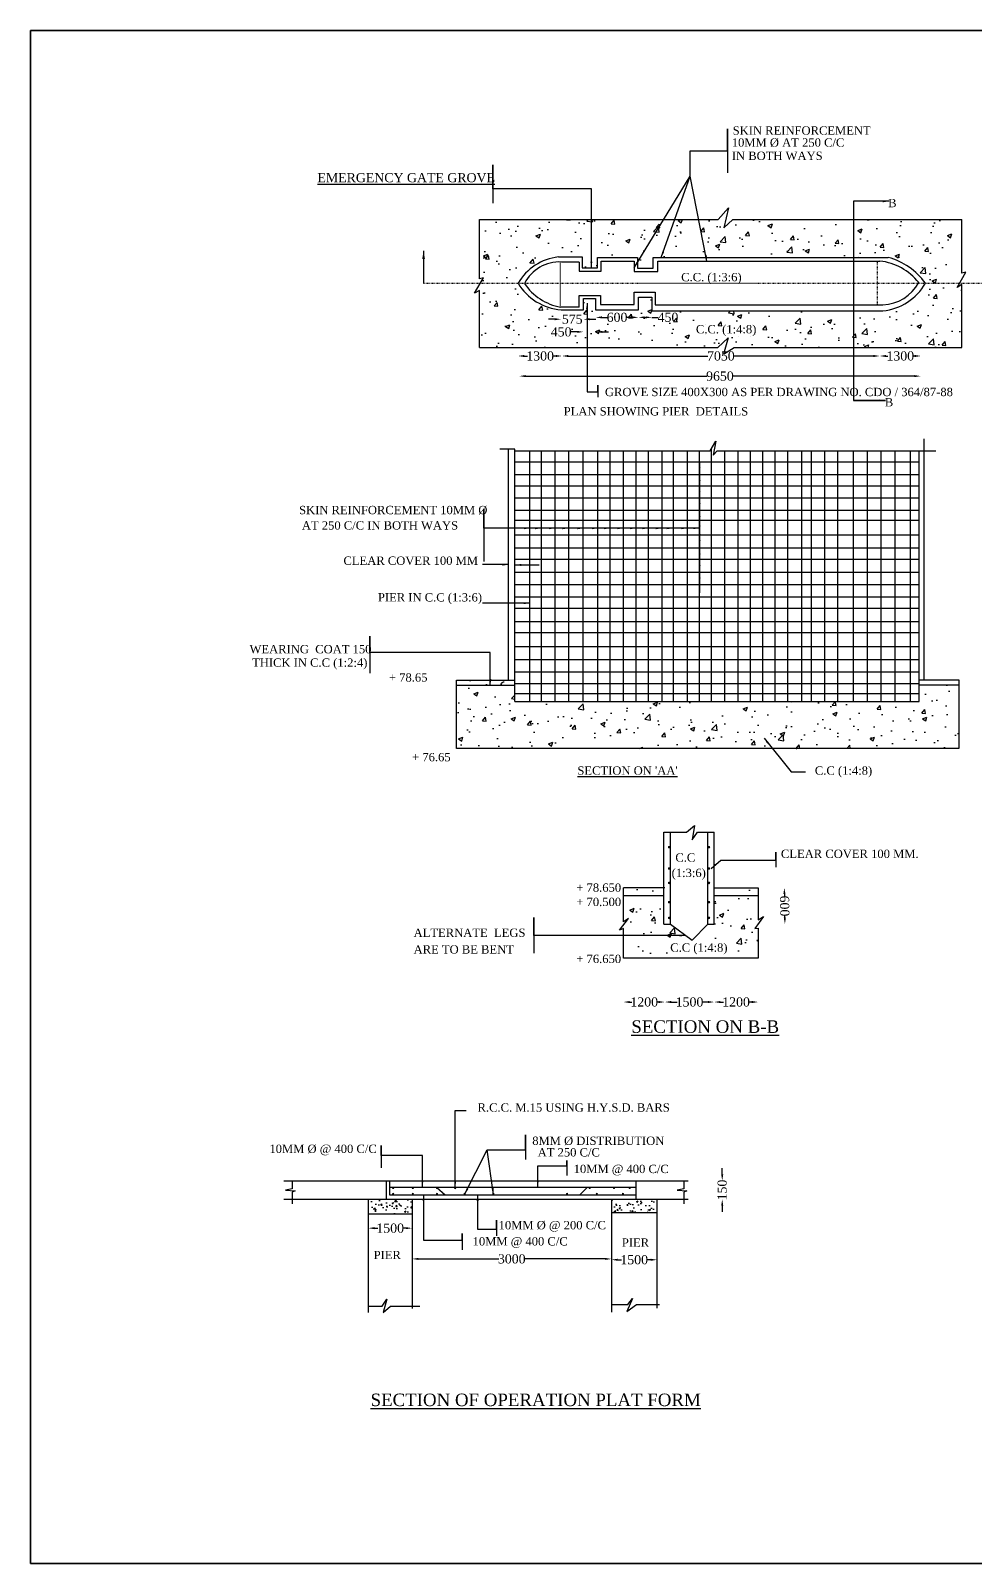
# Model space of a CAD drawing. Header units: millimetres. Extents: x -109570 to 149785, y -246061 to 37544.
# Drawn here: x 3275 to 25964, y 734 to 37544 of the extents above; entities that cross this region are included whole.
import ezdxf

# ---------------------------------------------------------------- set-up
doc = ezdxf.new("R2010")
doc.units = ezdxf.units.MM
doc.header["$MEASUREMENT"] = 0
doc.header["$PDMODE"] = 33
doc.header["$PDSIZE"] = 500
doc.linetypes.add('ACAD_ISO03W100', pattern=[30, 12, -18])
for name, color, linetype in [('DIM', 5, 'Continuous'), ('DOT LINE', 3, 'ACAD_ISO03W100'), ('DWG. LINE', 1, 'Continuous'), ('HATCH', 2, 'Continuous'), ('TEXT', 7, 'Continuous'), ('TITLE', 7, 'Continuous')]:
    doc.layers.add(name, color=color, linetype=linetype)
doc.styles.get("Standard").update_dxf_attribs({"font": 'TIMES.TTF', "height": 220})
doc.dimstyles.get("Standard").update_dxf_attribs({"dimtxt": 220, "dimasz": 150, "dimexe": 0.18, "dimexo": 0.0625, "dimgap": 0.09, "dimtad": 0, "dimdec": 0, "dimzin": 0, "dimdsep": 46, "dimtxsty": 'Standard', "dimcen": 0.09, "dimse1": 1, "dimse2": 1, "dimclrd": 5, "dimclre": 5, "dimclrt": 4, "dimadec": 0, "dimazin": 0, "dimtfac": 1, "dimtdec": 0, "dimtofl": 0, "dimtmove": 0, "dimatfit": 3, "dimfxl": 1, "dimtolj": 1, "dimtzin": 0, "dimarcsym": 0})

# ---------------------------------------------------------------- blocks, each defined once
blk = doc.blocks.new('*D2')
at = {"layer": 'Defpoints', "color": 0}
for p in [(16013, 30841), (16551, 30841), (16551, 30613)]:
    blk.add_point(p, dxfattribs=at)
at = {"layer": 'DIM', "color": 5, "lineweight": -2}
for p, q in [((15863, 30613), (15713, 30613)), ((16701, 30613), (16851, 30613))]:
    blk.add_line(p, q, dxfattribs=at)
at = {"layer": 'DIM', "color": 5}
for points in [[(15863, 30638), (15863, 30588), (16013, 30613)], [(16701, 30638), (16701, 30588), (16551, 30613)]]:
    blk.add_solid(points, dxfattribs=at)
at = {"layer": 'DIM', "color": 4, "insert": (16282, 30613), "char_height": 220, "attachment_point": 5}
blk.add_mtext('\\A1;575', dxfattribs=at)
blk = doc.blocks.new('*D3')
at = {"layer": 'Defpoints', "color": 0}
for p in [(16551, 30613), (16851, 30613), (16851, 30309)]:
    blk.add_point(p, dxfattribs=at)
at = {"layer": 'DIM', "color": 5, "lineweight": -2}
for p, q in [((16401, 30309), (16251, 30309)), ((17001, 30309), (17151, 30309))]:
    blk.add_line(p, q, dxfattribs=at)
at = {"layer": 'DIM', "color": 5}
for points in [[(16401, 30334), (16401, 30284), (16551, 30309)], [(17001, 30334), (17001, 30284), (16851, 30309)]]:
    blk.add_solid(points, dxfattribs=at)
at = {"layer": 'DIM', "color": 4, "insert": (16016, 30309), "char_height": 220, "attachment_point": 5}
blk.add_mtext('\\A1;450', dxfattribs=at)
blk = doc.blocks.new('*D4')
at = {"layer": 'Defpoints', "color": 0}
for p in [(16845, 30836), (17870, 30836), (17870, 30658)]:
    blk.add_point(p, dxfattribs=at)
at = {"layer": 'DIM', "color": 5, "lineweight": -2}
for p, q in [((16995, 30658), (17127, 30658)), ((17720, 30658), (17588, 30658))]:
    blk.add_line(p, q, dxfattribs=at)
at = {"layer": 'DIM', "color": 5}
for points in [[(16995, 30683), (16995, 30633), (16845, 30658)], [(17720, 30683), (17720, 30633), (17870, 30658)]]:
    blk.add_solid(points, dxfattribs=at)
at = {"layer": 'DIM', "color": 4, "insert": (17358, 30658), "char_height": 220, "attachment_point": 5}
blk.add_mtext('\\A1;600', dxfattribs=at)
blk = doc.blocks.new('*D5')
at = {"layer": 'Defpoints', "color": 0}
for p in [(17870, 30836), (18197, 30814), (18197, 30658)]:
    blk.add_point(p, dxfattribs=at)
at = {"layer": 'DIM', "color": 5, "lineweight": -2}
for p, q in [((18020, 30658), (18047, 30658)), ((18197, 30658), (18347, 30658))]:
    blk.add_line(p, q, dxfattribs=at)
at = {"layer": 'DIM', "color": 5}
for points in [[(18020, 30683), (18020, 30633), (17870, 30658)], [(18047, 30683), (18047, 30633), (18197, 30658)]]:
    blk.add_solid(points, dxfattribs=at)
at = {"layer": 'DIM', "color": 4, "insert": (18582, 30658), "char_height": 220, "attachment_point": 5}
blk.add_mtext('\\A1;450', dxfattribs=at)
blk = doc.blocks.new('*D6')
at = {"layer": 'Defpoints', "color": 0}
for p in [(14982, 29718), (16039, 29730), (16039, 29718)]:
    blk.add_point(p, dxfattribs=at)
at = {"layer": 'DIM', "color": 5, "lineweight": -2}
for p, q in [((15132, 29730), (15211, 29730)), ((15889, 29730), (15811, 29730))]:
    blk.add_line(p, q, dxfattribs=at)
at = {"layer": 'DIM', "color": 5}
for points in [[(15132, 29755), (15132, 29705), (14982, 29730)], [(15889, 29755), (15889, 29705), (16039, 29730)]]:
    blk.add_solid(points, dxfattribs=at)
at = {"layer": 'DIM', "color": 4, "insert": (15511, 29730), "char_height": 220, "attachment_point": 5}
blk.add_mtext('\\A1;1300', dxfattribs=at)
blk = doc.blocks.new('*D7')
at = {"layer": 'Defpoints', "color": 0}
for p in [(16039, 29718), (23665, 29730), (23665, 29654)]:
    blk.add_point(p, dxfattribs=at)
at = {"layer": 'DIM', "color": 5, "lineweight": -2}
for p, q in [((16189, 29730), (19539, 29730)), ((23515, 29730), (20165, 29730))]:
    blk.add_line(p, q, dxfattribs=at)
at = {"layer": 'DIM', "color": 5}
for points in [[(16189, 29755), (16189, 29705), (16039, 29730)], [(23515, 29755), (23515, 29705), (23665, 29730)]]:
    blk.add_solid(points, dxfattribs=at)
at = {"layer": 'DIM', "color": 4, "insert": (19852, 29730), "char_height": 220, "attachment_point": 5}
blk.add_mtext('\\A1;7050', dxfattribs=at)
blk = doc.blocks.new('*D8')
at = {"layer": 'Defpoints', "color": 0}
for p in [(23665, 29654), (24657, 29730), (24657, 29637)]:
    blk.add_point(p, dxfattribs=at)
at = {"layer": 'DIM', "color": 5, "lineweight": -2}
for p, q in [((23815, 29730), (23861, 29730)), ((24507, 29730), (24461, 29730))]:
    blk.add_line(p, q, dxfattribs=at)
at = {"layer": 'DIM', "color": 5}
for points in [[(23815, 29755), (23815, 29705), (23665, 29730)], [(24507, 29755), (24507, 29705), (24657, 29730)]]:
    blk.add_solid(points, dxfattribs=at)
at = {"layer": 'DIM', "color": 4, "insert": (24161, 29730), "char_height": 220, "attachment_point": 5}
blk.add_mtext('\\A1;1300', dxfattribs=at)
blk = doc.blocks.new('*D9')
at = {"layer": 'Defpoints', "color": 0}
for p in [(15011, 29247), (24648, 29247), (24648, 29247)]:
    blk.add_point(p, dxfattribs=at)
at = {"layer": 'DIM', "color": 5, "lineweight": -2}
for p, q in [((15161, 29247), (19517, 29247)), ((24498, 29247), (20142, 29247))]:
    blk.add_line(p, q, dxfattribs=at)
at = {"layer": 'DIM', "color": 5}
for points in [[(15161, 29272), (15161, 29222), (15011, 29247)], [(24498, 29272), (24498, 29222), (24648, 29247)]]:
    blk.add_solid(points, dxfattribs=at)
at = {"layer": 'DIM', "color": 4, "insert": (19829, 29247), "char_height": 220, "attachment_point": 5}
blk.add_mtext('\\A1;9650', dxfattribs=at)
blk = doc.blocks.new('*D11')
at = {"layer": 'Defpoints', "color": 0}
for p in [(21407, 16957), (21390, 16088), (21422, 16088)]:
    blk.add_point(p, dxfattribs=at)
at = {"layer": 'DIM', "color": 5, "lineweight": -2}
for p, q in [((21378, 16807), (21379, 16753)), ((21388, 16238), (21387, 16291))]:
    blk.add_line(p, q, dxfattribs=at)
at = {"layer": 'DIM', "color": 5}
for points in [[(21403, 16807), (21353, 16806), (21376, 16957)], [(21413, 16238), (21363, 16237), (21390, 16088)]]:
    blk.add_solid(points, dxfattribs=at)
at = {"layer": 'DIM', "color": 4, "insert": (21383, 16522), "char_height": 220, "attachment_point": 5, "rotation": 270.962}
blk.add_mtext('\\A1;600', dxfattribs=at)
blk = doc.blocks.new('*D12')
at = {"layer": 'Defpoints', "color": 0}
for p in [(17513, 14174), (18509, 14215), (18509, 14174)]:
    blk.add_point(p, dxfattribs=at)
at = {"layer": 'DIM', "color": 5, "lineweight": -2}
for p, q in [((17663, 14215), (17711, 14215)), ((18359, 14215), (18311, 14215))]:
    blk.add_line(p, q, dxfattribs=at)
at = {"layer": 'DIM', "color": 5}
for points in [[(17663, 14240), (17663, 14190), (17513, 14215)], [(18359, 14240), (18359, 14190), (18509, 14215)]]:
    blk.add_solid(points, dxfattribs=at)
at = {"layer": 'DIM', "color": 4, "insert": (18011, 14215), "char_height": 220, "attachment_point": 5}
blk.add_mtext('\\A1;1200', dxfattribs=at)
blk = doc.blocks.new('*D13')
at = {"layer": 'Defpoints', "color": 0}
for p in [(18509, 14174), (19689, 14215), (19689, 14151)]:
    blk.add_point(p, dxfattribs=at)
at = {"layer": 'DIM', "color": 5, "lineweight": -2}
for p, q in [((18659, 14215), (18799, 14215)), ((19539, 14215), (19399, 14215))]:
    blk.add_line(p, q, dxfattribs=at)
at = {"layer": 'DIM', "color": 5}
for points in [[(18659, 14240), (18659, 14190), (18509, 14215)], [(19539, 14240), (19539, 14190), (19689, 14215)]]:
    blk.add_solid(points, dxfattribs=at)
at = {"layer": 'DIM', "color": 4, "insert": (19099, 14215), "char_height": 220, "attachment_point": 5}
blk.add_mtext('\\A1;1500', dxfattribs=at)
blk = doc.blocks.new('*D14')
at = {"layer": 'Defpoints', "color": 0}
for p in [(19689, 14151), (20745, 14215), (20745, 14208)]:
    blk.add_point(p, dxfattribs=at)
at = {"layer": 'DIM', "color": 5, "lineweight": -2}
for p, q in [((19839, 14215), (19917, 14215)), ((20595, 14215), (20517, 14215))]:
    blk.add_line(p, q, dxfattribs=at)
at = {"layer": 'DIM', "color": 5}
for points in [[(19839, 14240), (19839, 14190), (19689, 14215)], [(20595, 14240), (20595, 14190), (20745, 14215)]]:
    blk.add_solid(points, dxfattribs=at)
at = {"layer": 'DIM', "color": 4, "insert": (20217, 14215), "char_height": 220, "attachment_point": 5}
blk.add_mtext('\\A1;1200', dxfattribs=at)
blk = doc.blocks.new('*D15')
at = {"layer": 'Defpoints', "color": 0}
for p in [(11385, 8893), (12436, 8907), (12436, 8784)]:
    blk.add_point(p, dxfattribs=at)
at = {"layer": 'DIM', "color": 5, "lineweight": -2}
for p, q in [((11535, 8784), (11610, 8784)), ((12286, 8784), (12210, 8784))]:
    blk.add_line(p, q, dxfattribs=at)
at = {"layer": 'DIM', "color": 5}
for points in [[(11535, 8809), (11535, 8759), (11385, 8784)], [(12286, 8809), (12286, 8759), (12436, 8784)]]:
    blk.add_solid(points, dxfattribs=at)
at = {"layer": 'DIM', "color": 4, "insert": (11910, 8784), "char_height": 220, "attachment_point": 5}
blk.add_mtext('\\A1;1500', dxfattribs=at)
blk = doc.blocks.new('*D16')
at = {"layer": 'Defpoints', "color": 0}
for p in [(12436, 8025), (17223, 8045), (17223, 8025)]:
    blk.add_point(p, dxfattribs=at)
at = {"layer": 'DIM', "color": 5, "lineweight": -2}
for p, q in [((12586, 8045), (14517, 8045)), ((17073, 8045), (15142, 8045))]:
    blk.add_line(p, q, dxfattribs=at)
at = {"layer": 'DIM', "color": 5}
for points in [[(12586, 8070), (12586, 8020), (12436, 8045)], [(17073, 8070), (17073, 8020), (17223, 8045)]]:
    blk.add_solid(points, dxfattribs=at)
at = {"layer": 'DIM', "color": 4, "insert": (14829, 8045), "char_height": 220, "attachment_point": 5}
blk.add_mtext('\\A1;3000', dxfattribs=at)
blk = doc.blocks.new('*D17')
at = {"layer": 'Defpoints', "color": 0}
for p in [(19852, 9924), (19841, 9477), (19884, 9477)]:
    blk.add_point(p, dxfattribs=at)
at = {"layer": 'DIM', "color": 5, "lineweight": -2}
for p, q in [((19884, 10074), (19884, 10224)), ((19884, 9327), (19884, 9177))]:
    blk.add_line(p, q, dxfattribs=at)
at = {"layer": 'DIM', "color": 5}
for points in [[(19859, 10074), (19909, 10074), (19884, 9924)], [(19859, 9327), (19909, 9327), (19884, 9477)]]:
    blk.add_solid(points, dxfattribs=at)
at = {"layer": 'DIM', "color": 4, "insert": (19884, 9700), "char_height": 220, "attachment_point": 5, "rotation": 90}
blk.add_mtext('\\A1;150', dxfattribs=at)
blk = doc.blocks.new('*D18')
at = {"layer": 'Defpoints', "color": 0}
for p in [(17223, 8045), (18316, 8025), (18316, 8025)]:
    blk.add_point(p, dxfattribs=at)
at = {"layer": 'DIM', "color": 5, "lineweight": -2}
for p, q in [((17373, 8025), (17469, 8025)), ((18166, 8025), (18070, 8025))]:
    blk.add_line(p, q, dxfattribs=at)
at = {"layer": 'DIM', "color": 5}
for points in [[(17373, 8050), (17373, 8000), (17223, 8025)], [(18166, 8050), (18166, 8000), (18316, 8025)]]:
    blk.add_solid(points, dxfattribs=at)
at = {"layer": 'DIM', "color": 4, "insert": (17770, 8025), "char_height": 220, "attachment_point": 5}
blk.add_mtext('\\A1;1500', dxfattribs=at)

msp = doc.modelspace()

# ---------------------------------------------------------------- hatches: boundary and pattern name
at = {"layer": 'HATCH'}
h = msp.add_hatch(dxfattribs=at)
h.set_pattern_fill('AR-CONC', color=256, scale=150, style=0)
h.paths.add_polyline_path([(25641.5, 33011.9), (23037.2, 33011.9), (23037.5, 32095.9), (23873.3, 32095.9, -0.1696317), (24763.3, 31479.5), (25582.3, 31479.5), (25735.1, 31746.2), (25641.5, 31723.3)])
h.paths.add_polyline_path([(25641.5, 31444.2), (25523.5, 31376.9), (25582.3, 31479.5), (24763.8, 31479.5, -0.2428962), (23744.5, 30814.3), (23037.9, 30814.3), (23038.2, 29935.6), (25641.5, 29935.6)])
h.paths.add_polyline_path([(23037.9, 30814.3), (18197, 30814.3), (18197, 31143.5), (17870.3, 31143.5), (17870.3, 30835.9), (16844.7, 30835.9), (16844.7, 31110.2), (16551, 31110.2), (16551, 30841.4), (16012.9, 30841.4, -0.2424124), (14977.9, 31479.5), (14073, 31479.5), (13935.4, 31239.3), (14053.3, 31306.6), (14053.3, 29935.6), (19775.8, 29935.6), (20027.4, 30164.2), (19914.6, 29771.9), (20168.5, 29935.6), (23038.2, 29935.6)])
h.paths.add_polyline_path([(23037.2, 33011.9), (20139.5, 33011.9), (19921.1, 32809.5), (20037.2, 33290.3), (19785.6, 33011.9), (14053.3, 33011.9), (14053.3, 31585.7), (14147, 31608.7), (14073, 31479.5), (14981.4, 31479.5, -0.2387685), (15949.1, 32107.9), (16523.5, 32107.9), (16523.5, 31849.6), (16884.9, 31849.6), (16884.9, 32095.9), (17848.8, 32095.9), (17848.8, 31842.5), (18227, 31842.5), (18227, 32095.9), (23037.5, 32095.9)])
h.paths.add_polyline_path([(16001.8, 30780.1), (16562.1, 30780.1), (16562.1, 30445.7), (16001.8, 30445.7)], flags=24)
h.paths.add_polyline_path([(15725.3, 30476.4), (16305.9, 30476.4), (16305.9, 30142.6), (15725.3, 30142.6)], flags=24)
h.paths.add_polyline_path([(17071.6, 30824.5), (17643.4, 30824.5), (17643.4, 30490.7), (17071.6, 30490.7)], flags=24)
h.paths.add_polyline_path([(18292, 30824.5), (18872.7, 30824.5), (18872.7, 30490.7), (18292, 30490.7)], flags=25)
h.paths.add_polyline_path([(19484.1, 29897.4), (20220.2, 29897.4), (20220.2, 29563), (19484.1, 29563)], flags=9)
h.paths.add_polyline_path([(19185.8, 30143.2), (20739.1, 30143.2), (20739.1, 30545.5), (19185.8, 30545.5)], flags=24)
h = msp.add_hatch(dxfattribs=at)
h.set_pattern_fill('AR-CONC', color=256, scale=150, style=0)
h.paths.add_polyline_path([(25569.4, 21949.7), (24616.9, 21949.7), (24616.9, 21831.2), (25569.4, 21831.2)])
h.paths.add_polyline_path([(14906.3, 21947.6), (13504, 21947.6), (13504, 21822.2), (14906.3, 21822.2)])
h = msp.add_hatch(dxfattribs=at)
h.set_pattern_fill('AR-CONC', color=256, scale=150, style=0)
h.paths.add_polyline_path([(14906.3, 21433.6), (14906.3, 21822.2), (13504, 21822.2), (13504, 20305.9), (25569.4, 20305.9), (25569.4, 21831.2), (24616.9, 21831.2), (24616.9, 21433.6)])
h = msp.add_hatch(dxfattribs=at)
h.set_pattern_fill('AR-CONC', color=256, scale=150, style=0)
h.paths.add_polyline_path([(18484.6, 16772.8), (17512.7, 16772.8), (17512.7, 16137.2), (17635.6, 16220.3), (17420.6, 15938.5), (17512.7, 15981.4), (17512.7, 15271.3), (20745.2, 15271.3), (20745.2, 15991.9), (20670.6, 15979.9), (20878.6, 16272.1), (20745.2, 16192), (20745.2, 16772.8), (19692, 16772.8), (19692, 16088.3), (19535.6, 16088.3), (19160.3, 15702.6), (18638.8, 16088.3), (18484.6, 16088.3)])
h.paths.add_polyline_path([(18484.6, 16772.8), (18484.6, 16957.3), (17512.7, 16957.3), (17512.7, 16772.8)])
h.paths.add_polyline_path([(20745.2, 16772.8), (20745.2, 16957.3), (19692, 16957.3), (19692, 16772.8)])
h.paths.add_polyline_path([(18568.6, 15292.9), (20048.1, 15292.9), (20048.1, 15695.2), (18568.6, 15695.2)], flags=24)
h = msp.add_hatch(dxfattribs=at)
h.set_pattern_fill('AR-CONC', color=256, scale=50, style=0)
h.paths.add_polyline_path([(12435.6, 9476.5), (11384.6, 9476.5), (11384.6, 9129.1), (12435.6, 9129.1)])
h.paths.add_polyline_path([(18316.3, 9476.5), (17222.8, 9476.5), (17222.8, 9160.3), (18316.3, 9160.3)])

# ---------------------------------------------------------------- linework, layer by layer
at = {"layer": 'DIM'}
for points in [[(19111.6, 34660.8), (20013.6, 34660.8), (20013.6, 35182.8), (20013.6, 34132.1)], [(14378.5, 33747.3), (14378.5, 34324.4), (14378.5, 33402.9)], [(23889.9, 33446.3), (23037, 33446.3), (23038.6, 28662), (23809.5, 28662)], [(16897.3, 28869.6), (16897.3, 29029.2), (16897.3, 28744.8)], [(19339.9, 25595.3), (14161.7, 25595.3), (14161.7, 26053.7), (14161.7, 24795.9)], [(11421.1, 22606), (11421.1, 23005.1), (11421.1, 22116)], [(21174.6, 17619), (21174.6, 17812.7), (21174.6, 17454.6)], [(15363.1, 15812.5), (15363.1, 16244.7), (15363.1, 15390.9)], [(11691, 10531.2), (11691, 10767.4), (11691, 10235.9)], [(15158.6, 10663.4), (15158.6, 11022.2), (15158.6, 10430)], [(16155.9, 10280.5), (16155.9, 10409.2), (16155.9, 10048)], [(14463.1, 8761.9), (14463.1, 8972), (14463.1, 8602.8)], [(13640.4, 8494.1), (13640.4, 8659.7), (13640.4, 8264.9)]]:
    msp.add_lwpolyline(points, dxfattribs=at)
at = {"layer": 'DOT LINE'}
for points in [[(12711.5, 32215), (12711.5, 31479.5), (27989.7, 31479.5), (27989.7, 32257.7)], [(16002.5, 30904), (16002.5, 31987.6)], [(23606.2, 32010.3), (23606.2, 30962.8)]]:
    msp.add_lwpolyline(points, dxfattribs=at)
at = {"layer": 'DWG. LINE'}
for p, q in [((24734.9, 21949.7), (24734.9, 27740.3)), ((14752.9, 21947.6), (14752.9, 27491)), ((14906.3, 21433.6), (14906.3, 27491)), ((15263.4, 21433.6), (15263.4, 27451.4)), ((15541.7, 21433.6), (15541.7, 27451.4)), ((15873.9, 21433.6), (15873.9, 27451.4)), ((16202, 21433.6), (16202, 27451.4)), ((16542.5, 21433.6), (16542.5, 27451.4)), ((16895.5, 21433.6), (16895.5, 27451.4)), ((17190.3, 21433.6), (17190.3, 27451.4)), ((17512.7, 21433.6), (17512.7, 27451.4)), ((17820, 21433.6), (17820, 27451.4)), ((18110.7, 21433.6), (18110.7, 27451.4)), ((18438.8, 21433.6), (18438.8, 27451.4)), ((18717, 21433.6), (18717, 27451.4)), ((19053.4, 21433.6), (19053.4, 27451.4)), ((19339.9, 21433.6), (19339.9, 27451.4)), ((19628, 21433.6), (19628, 27491)), ((19943.6, 21433.6), (19943.6, 27451.4)), ((20263.4, 21433.6), (20263.4, 27451.4)), ((20566.6, 21433.6), (20566.6, 27451.4)), ((20857.2, 21433.6), (20857.2, 27451.4)), ((21156.3, 21433.6), (21156.3, 27451.4)), ((21456.8, 21433.6), (21456.8, 27451.4)), ((21793.2, 21433.6), (21793.2, 27451.4)), ((22025.8, 21433.6), (22025.8, 27451.4)), ((22345.5, 21433.6), (22345.5, 27451.4)), ((22658.4, 21433.6), (22658.4, 27451.4)), ((23040.4, 21433.6), (23040.4, 27451.4)), ((23376.8, 21433.6), (23376.8, 27451.4)), ((23700.7, 21433.6), (23700.7, 27451.4)), ((24037.1, 21433.6), (24037.1, 27451.4)), ((24406.7, 21433.6), (24406.7, 27451.4)), ((24616.9, 21433.6), (24616.9, 27451.4)), ((14906.3, 27187.3), (24616.9, 27187.3)), ((14906.3, 26886.5), (24616.9, 26886.5)), ((14906.3, 26612), (24616.9, 26612)), ((14906.3, 26325.9), (24616.9, 26325.9)), ((14906.3, 26025.1), (24616.9, 26025.1)), ((14906.3, 25790.4), (24616.9, 25790.4)), ((14906.3, 25438.2), (24616.9, 25438.2)), ((14906.3, 25119.3), (24616.9, 25119.3)), ((14906.3, 24847.8), (24616.9, 24847.8)), ((14906.3, 24539.7), (24616.9, 24539.7)), ((14906.3, 24246.3), (24616.9, 24246.3)), ((14906.3, 23945.5), (24616.9, 23945.5)), ((14906.3, 23674.1), (24616.9, 23674.1)), ((14906.3, 23354.3), (24616.9, 23354.3)), ((14906.3, 23090.2), (24616.9, 23090.2)), ((14906.3, 22752.7), (24616.9, 22752.7)), ((14906.3, 22444.6), (24616.9, 22444.6)), ((14906.3, 22143.8), (24616.9, 22143.8)), ((13504, 20305.9), (13504, 21947.6)), ((13504, 21947.6), (14906.3, 21947.6)), ((13504, 21822.2), (14906.3, 21822.2)), ((14906.3, 21865), (24616.9, 21865)), ((24616.9, 21949.7), (25569.4, 21949.7)), ((24616.9, 21831.2), (25569.4, 21831.2)), ((25569.4, 21949.7), (25569.4, 20305.9)), ((14906.3, 21624.4), (24616.9, 21624.4)), ((14906.3, 21433.6), (24616.9, 21433.6)), ((25569.4, 20305.9), (13504, 20305.9))]:
    msp.add_line(p, q, dxfattribs=at)
for points in [[(14053.3, 33011.9), (19785.6, 33011.9), (20037.2, 33290.3), (19921.1, 32809.5), (20139.5, 33011.9), (25641.5, 33011.9)], [(14053.3, 29935.6), (14053.3, 31306.6), (13935.4, 31239.3), (14147, 31608.7), (14053.3, 31585.7), (14053.3, 33011.9)], [(25641.5, 29935.6), (25641.5, 31444.2), (25523.5, 31376.9), (25735.1, 31746.2), (25641.5, 31723.3), (25641.5, 33011.9)], [(15949.1, 32107.9), (16523.5, 32107.9), (16523.5, 31849.6), (16884.9, 31849.6), (16884.9, 32095.9), (17848.8, 32095.9), (17848.8, 31842.5), (18227, 31842.5), (18227, 32095.9), (23873.3, 32095.9)], [(16449.6, 31986.6), (16025.7, 31986.6)], [(16449.6, 31986.6), (16449.6, 31766.3), (16976.1, 31766.3), (16976.1, 32010.3), (17768, 32010.3), (17768, 31757.8), (18335.7, 31757.8), (18335.7, 32010.3), (23672.4, 32010.3)], [(16012.9, 30841.4), (16551, 30841.4), (16551, 31110.2), (16844.7, 31110.2), (16844.7, 30835.9), (17870.3, 30835.9), (17870.3, 31143.5), (18197, 31143.5), (18197, 30814.3), (23744.5, 30814.3)], [(16448.7, 30904), (16448.7, 31185.8), (16960.1, 31185.8), (16960.1, 30969), (17766, 30969), (17766, 31260.1), (18271.2, 31260.1), (18271.2, 30962.8), (23742.1, 30962.8)], [(16448.7, 30904), (16002.5, 30904)], [(14053.3, 29935.6), (19775.8, 29935.6), (20027.4, 30164.2), (19914.6, 29771.9), (20168.5, 29935.6), (25641.5, 29935.6)], [(14906.3, 27451.4), (19594.3, 27451.4), (19727.4, 27682.7), (19669.9, 27346.2), (19761.6, 27451.4), (25014.1, 27451.4)], [(14906.3, 27491), (14543.5, 27491)], [(18484.6, 18290.3), (19028.5, 18290.3), (19220.1, 18456.2), (19164, 18110.7), (19292.6, 18290.3), (19692, 18290.3)], [(18484.6, 16088.3), (18484.6, 18290.3)], [(18484.6, 16088.3), (18638.8, 16088.3), (18638.8, 18290.3)], [(19535.6, 16088.3), (19535.6, 18290.3)], [(19692, 16088.3), (19692, 18290.3)], [(19692, 16957.3), (20745.2, 16957.3), (20745.2, 16192), (20878.6, 16272.1), (20670.6, 15979.9), (20745.2, 15991.9), (20745.2, 15271.3), (17512.7, 15271.3), (17512.7, 15981.4), (17420.6, 15938.5), (17635.6, 16220.3), (17512.7, 16137.2), (17512.7, 16957.3)], [(18505.3, 16957.3), (17512.7, 16957.3)], [(17512.7, 16772.8), (18484.6, 16772.8)], [(19692, 16772.8), (20745.2, 16772.8)], [(18638.8, 16088.3), (19160.3, 15702.6), (19535.6, 16088.3)], [(19535.6, 16088.3), (19692, 16088.3)], [(9357.1, 9924.2), (19064.7, 9924.2)], [(9555.4, 9924.2), (9555.4, 9728.2), (9397.3, 9698.1), (9626.3, 9679.7), (9555.4, 9647.3), (9555.4, 9367.7)], [(11810.5, 9924.2), (11810.5, 9476.5)], [(11890.4, 9924.2), (11890.4, 9583)], [(11890.4, 9771.2), (17806.7, 9771.2)], [(11890.4, 9583), (17806.7, 9583)], [(13033.5, 9758.1), (13227.7, 9583)], [(16652.4, 9771.2), (16465, 9583)], [(17806.7, 9924.2), (17806.7, 9476.5)], [(18962.8, 9924.2), (18962.8, 9728.2), (18804.7, 9698.1), (19033.7, 9679.7), (18962.8, 9647.3), (18962.8, 9367.7)], [(9357.1, 9476.5), (19064.7, 9476.5)], [(11384.6, 9476.5), (11384.6, 6759.1)], [(12435.6, 9476.5), (12435.6, 6852.1)], [(17222.8, 9476.5), (17222.8, 6765.2)], [(18316.3, 9476.5), (18316.3, 6861.1)], [(11384.6, 9129.1), (12435.6, 9129.1)], [(17222.8, 9160.3), (18316.3, 9160.3)], [(11384.6, 6913.5), (11715.7, 6913.5), (11827.9, 7081.1), (11741.1, 6754.8), (11914.7, 6913.5), (12619.7, 6913.5)], [(17222.8, 6947), (17617.6, 6947), (17730.7, 7092.9), (17591.6, 6782.7), (17825.5, 6951.9), (18380.4, 6951.9)]]:
    msp.add_lwpolyline(points, dxfattribs=at)
for points in [[(15949.1, 32107.9, 0.239481), (14979.7, 31476.5, 0.2417184), (16012.9, 30841.4)], [(23744.5, 30814.3, 0.2427944), (24763.6, 31479.1, 0.1697177), (23873.3, 32095.9)], [(16025.7, 31986.6, 0.2983406), (15134.9, 31470.9, 0.203485), (16002.5, 30904)], [(23742.1, 30962.8, 0.2709588), (24603.4, 31493.4, 0.1983794), (23672.4, 32010.3)]]:
    msp.add_lwpolyline(points, format="xyb", dxfattribs=at)
at = {"layer": 'HATCH'}
for points, const_width in [([(18593.6, 17933, 1), (18623.6, 17933, 1)], 30), ([(19550.1, 17933, 1), (19580.1, 17933, 1)], 30), ([(18593.6, 17421, 1), (18623.6, 17421, 1)], 30), ([(19550.1, 17421, 1), (19580.1, 17421, 1)], 30), ([(18593.6, 17074.8, 1), (18623.6, 17074.8, 1)], 30), ([(19550.1, 17074.8, 1), (19580.1, 17074.8, 1)], 30), ([(18593.6, 16613.5, 1), (18623.6, 16613.5, 1)], 30), ([(19550.1, 16613.5, 1), (19580.1, 16613.5, 1)], 30), ([(18593.6, 16234.5, 1), (18623.6, 16234.5, 1)], 30), ([(19550.1, 16234.5, 1), (19580.1, 16234.5, 1)], 30), ([(11968.7, 9745.6, 1), (11993.7, 9745.6, 1)], 25), ([(11968.7, 9607.7, 1), (11993.7, 9607.7, 1)], 25), ([(12441.3, 9745.6, 1), (12466.3, 9745.6, 1)], 25), ([(12441.3, 9607.7, 1), (12466.3, 9607.7, 1)], 25), ([(13021, 9745.6, 1), (13046, 9745.6, 1)], 25), ([(13021, 9607.7, 1), (13046, 9607.7, 1)], 25), ([(13458, 9745.1, 1), (13483, 9745.1, 1)], 25), ([(13684.3, 9607.7, 1), (13709.3, 9607.7, 1)], 25), ([(14376.9, 9607.7, 1), (14401.9, 9607.7, 1)], 25), ([(16145.9, 9607.7, 1), (16170.9, 9607.7, 1)], 25), ([(16690.4, 9746.4, 1), (16715.4, 9746.4, 1)], 25), ([(16860.4, 9607.7, 1), (16885.4, 9607.7, 1)], 25), ([(17273.7, 9746.4, 1), (17298.7, 9746.4, 1)], 25), ([(17487.1, 9607.7, 1), (17512.1, 9607.7, 1)], 25), ([(17646.4, 9746.4, 1), (17671.4, 9746.4, 1)], 25)]:
    msp.add_lwpolyline(points, format="xyb", close=True, dxfattribs=dict(at, const_width=const_width))
at = {"layer": 'TITLE', "lineweight": 35}
msp.add_lwpolyline([(3274.9, 37543.7), (65372.7, 37543.7), (65372.7, 734.1), (3274.9, 734.1)], close=True, dxfattribs=at)

# ---------------------------------------------------------------- texts
at = {"layer": 'DIM'}
msp.add_text('10MM %%C @ 200 C/C', height=200, dxfattribs=at).set_placement((14514, 8756.1))
at = {"layer": 'TEXT'}
for s, height, p in [('SKIN REINFORCEMENT', 200, (20135.4, 35045.5)), ('IN BOTH WAYS', 200, (20114.8, 34438.5)), ('10MM %%C AT 250 C/C', 200, (20114.8, 34757.3)), ('%%UEMERGENCY GATE GROVE', 220, (10162.4, 33903.1)), ('B', 200, (23869.8, 33304)), ('C.C. (1:3:6)', 200, (18898.4, 31525.2)), ('C.C. (1:4:8)', 200, (19252.9, 30273.4)), ('GROVE SIZE 400X300 AS PER DRAWING NO. CDO / 364/87-88', 200, (17067.6, 28765.9)), ('B', 200, (23789.5, 28519.6)), ('PLAN SHOWING PIER  DETAILS ', 200, (16076.8, 28301.6)), ('SKIN REINFORCEMENT 10MM %%C', 200, (9721.4, 25931.1)), ('AT 250 C/C IN BOTH WAYS', 200, (9789.3, 25561.9)), ('CLEAR COVER 100 MM', 200, (10788.1, 24714.3)), ('PIER IN C.C (1:3:6)', 200, (11615, 23834.5)), ('WEARING  COAT 150', 200, (8532.3, 22589.8)), ('THICK IN C.C (1:2:4)', 200, (8593.9, 22266.7)), ('+ 78.65', 200, (11880.3, 21910.6)), ('+ 76.65', 200, (12436.6, 19996.8)), ('C.C (1:4:8)', 200, (22109.5, 19673.7)), ('C.C', 200, (18757.7, 17585.5)), ('CLEAR COVER 100 MM.', 200, (21294.4, 17674.5)), ('(1:3:6)', 200, (18669.1, 17216.6)), ('+ 78.650', 200, (16380.1, 16862.6)), ('+ 70.500', 200, (16380.1, 16520.1)), ('ALTERNATE  LEGS', 200, (12472.7, 15778.5)), ('ARE TO BE BENT', 200, (12472.7, 15378.1)), ('C.C (1:4:8)', 200, (18635.7, 15423.1)), ('+ 76.650', 200, (16380.1, 15151.7)), ('R.C.C. M.15 USING H.Y.S.D. BARS', 200, (14007.9, 11581.7)), ('10MM %%C @ 400 C/C', 200, (9009.3, 10590)), ('8MM %%C DISTRIBUTION', 200, (15322, 10783.4)), ('AT 250 C/C', 200, (15452.2, 10505.4)), ('10MM @ 400 C/C', 200, (16316.7, 10106.8)), ('10MM @ 400 C/C', 200, (13889.5, 8367.7)), ('PIER', 200, (17473.7, 8337.9)), ('PIER', 200, (11512.7, 8039.4))]:
    msp.add_text(s, height=height, dxfattribs=at).set_placement(p)
at = {"layer": 'TITLE'}
for s, height, p in [("%%USECTION ON 'AA'", 200, (16406, 19673.7)), ('%%USECTION ON B-B', 300, (17700.8, 13475.1)), ('%%USECTION OF OPERATION PLAT FORM', 300, (11438.5, 4510.7))]:
    msp.add_text(s, height=height, dxfattribs=at).set_placement(p)

# ---------------------------------------------------------------- dimensions: what is measured, and where the dimension line sits
at = {"layer": 'DIM'}
for base, p1, p2, text, picture, middle in [((16551, 30612.9), (16012.9, 30841.4), (16551, 30841.4), '575', '*D2', (16282, 30612.9)), ((17870.3, 30657.6), (16844.7, 30835.9), (17870.3, 30835.9), '600', '*D4', (17357.5, 30657.6)), ((18197, 30657.6), (17870.3, 30835.9), (18197, 30814.3), '450', '*D5', (18582.3, 30657.6)), ((16039.2, 29730.2), (14982.1, 29718.3), (16039.2, 29718.3), '1300', '*D6', (15510.6, 29730.2)), ((24647.8, 29247.1), (15010.7, 29247.1), (24647.8, 29247.1), '9650', '*D9', (19829.2, 29247.1)), ((18509.5, 14215.3), (17512.7, 14174.1), (18509.5, 14174.1), '1200', '*D12', (18011.1, 14215.3)), ((12435.6, 8783.7), (11384.6, 8892.6), (12435.6, 8907.2), '1500', '*D15', (11910.1, 8783.7)), ((18316.3, 8025.4), (17222.8, 8044.6), (18316.3, 8025.4), '1500', '*D18', (17769.5, 8025.4))]:
    dim = msp.add_linear_dim(base=base, p1=p1, p2=p2, text=text, dimstyle='Standard', dxfattribs=at)
    dim.commit()
    dim.dimension.update_dxf_attribs({"geometry": picture, "text_midpoint": middle})
dim = msp.add_linear_dim(base=(16851, 30309.5), p1=(16551, 30612.9), p2=(16851, 30612.9), text='450', dimstyle='Standard', dxfattribs=at)
dim.commit()
dim.dimension.update_dxf_attribs({"geometry": '*D3', "text_midpoint": (16015.6, 30309.5), "dimtype": 160})
for base, p1, p2, text, picture, middle in [((23665.2, 29730.2), (16039.2, 29718.3), (23665.2, 29653.7), '7050', '*D7', (19852.2, 29730.2)), ((24656.9, 29730.2), (23665.2, 29653.7), (24656.9, 29636.6), '1300', '*D8', (24161, 29730.2)), ((19688.9, 14215.3), (18509.5, 14174.1), (19688.9, 14150.6), '1500', '*D13', (19099.2, 14215.3)), ((20745.2, 14215.3), (19688.9, 14150.6), (20745.2, 14208.1), '1200', '*D14', (20217, 14215.3))]:
    dim = msp.add_linear_dim(base=base, p1=p1, p2=p2, text=text, dimstyle='Standard', override={"dimtmove": 1}, dxfattribs=at)
    dim.commit()
    dim.dimension.update_dxf_attribs({"geometry": picture, "text_midpoint": middle})
for p1, p2, distance, text, picture, middle in [((21407.1, 16957.3), (21421.7, 16088.3), -31.5, '600', '*D11', (21382.9, 16522.3)), ((12435.6, 8025.1), (17222.8, 8025.1), 19.4, '3000', '*D16', (14829.2, 8044.6))]:
    dim = msp.add_aligned_dim(p1=p1, p2=p2, distance=distance, text=text, dimstyle='Standard', dxfattribs=at)
    dim.commit()
    dim.dimension.update_dxf_attribs({"geometry": picture, "text_midpoint": middle})
dim = msp.add_linear_dim(base=(19884, 9476.5), p1=(19852, 9924.2), p2=(19841.4, 9476.5), angle=90, text='150', dimstyle='Standard', dxfattribs=at)
dim.commit()
dim.dimension.update_dxf_attribs({"geometry": '*D17', "text_midpoint": (19884, 9700.4)})

# ---------------------------------------------------------------- leaders
for points in [[(19518.6, 32010.3), (19111.6, 34049.8), (19111.6, 34660.8)], [(17768, 31850.3), (19111.6, 34049.8)], [(18418.2, 32095.9), (19111.6, 34049.8)], [(16741.4, 31849.6), (16741.4, 33747.3), (14378.5, 33747.3)], [(23889.9, 33446.3), (23037, 33446.3)], [(16637.2, 31002.3), (16637.2, 28869.6), (16897.3, 28869.6)], [(23809.5, 28662), (23038.6, 28662)], [(19339.9, 27187.3), (19339.9, 26735.8)], [(19339.9, 26886.5), (19339.9, 26455.2)], [(19339.9, 26612), (19339.9, 26168.9)], [(19339.9, 26325.9), (19339.9, 25909.4)], [(19339.9, 26025.1), (19339.9, 25547.3)], [(19339.9, 25790.4), (19339.9, 25243.8)], [(15270.6, 25594.4), (14560.2, 25594.4)], [(15541, 25594.4), (14830.7, 25594.4)], [(15875.4, 25594.4), (15165.1, 25594.4)], [(16198.1, 25594.4), (15487.8, 25594.4)], [(16558.3, 25594.4), (15847.9, 25594.4)], [(16906.3, 25594.4), (16196, 25594.4)], [(17192.9, 25594.4), (16482.5, 25594.4)], [(17512.6, 25594.4), (16802.3, 25594.4)], [(17820, 25594.4), (17109.7, 25594.4)], [(18116.2, 25594.4), (17405.9, 25594.4)], [(18439.3, 25594.4), (17729, 25594.4)], [(18702.5, 25594.4), (17992.2, 25594.4)], [(19053.4, 25594.4), (18343, 25594.4)], [(19339.9, 25595.3), (18629.6, 25595.3)], [(19339.9, 25595.3), (19339.9, 25246.4)], [(19339.9, 25438.2), (19339.9, 24972.7)], [(19339.9, 25119.3), (19339.9, 24634.7)], [(14752.9, 24719.3), (14126.5, 24719.3)], [(14906.3, 24711.8), (15487.1, 24711.8)], [(19339.9, 24847.8), (19339.9, 24386.2)], [(19339.9, 24540.6), (19339.9, 24042.3)], [(15263.4, 23794.4), (14128.4, 23794.4)], [(14314.9, 21822.2), (14314.9, 22606), (11421.1, 22606)], [(20888.6, 20551.9), (21540.4, 19741.8), (21888, 19741.8)], [(19615.6, 17418.9), (19847.7, 17619), (21174.6, 17619)], [(19011.7, 15812.5), (15363.1, 15812.5)], [(13470.5, 9757.6), (13470.5, 11609.5), (13732.4, 11609.5)], [(12683.3, 9771.2), (12683.3, 10531.2), (11691, 10531.2)], [(13696.8, 9595.2), (14239, 10663.4)], [(14389.4, 9595.2), (14239, 10663.4), (15158.6, 10663.4)], [(15453.5, 9771.2), (15453.5, 10280.5), (16155.9, 10280.5)], [(12710, 9583), (12710, 8494.1), (13640.4, 8494.1)], [(14010.6, 9583), (14010.6, 8761.9), (14463.1, 8761.9)]]:
    msp.add_leader(points, dimstyle='Standard', override={"dimgap": 0.09, "dimtad": 0}, dxfattribs=at)
at = {"layer": 'DWG. LINE'}
msp.add_leader([(12711.5, 32257.7), (12711.5, 31479.5)], dimstyle='Standard', override={"dimasz": 200, "dimgap": 0.09, "dimtad": 0}, dxfattribs=at)

doc.saveas('drawing.dxf')
